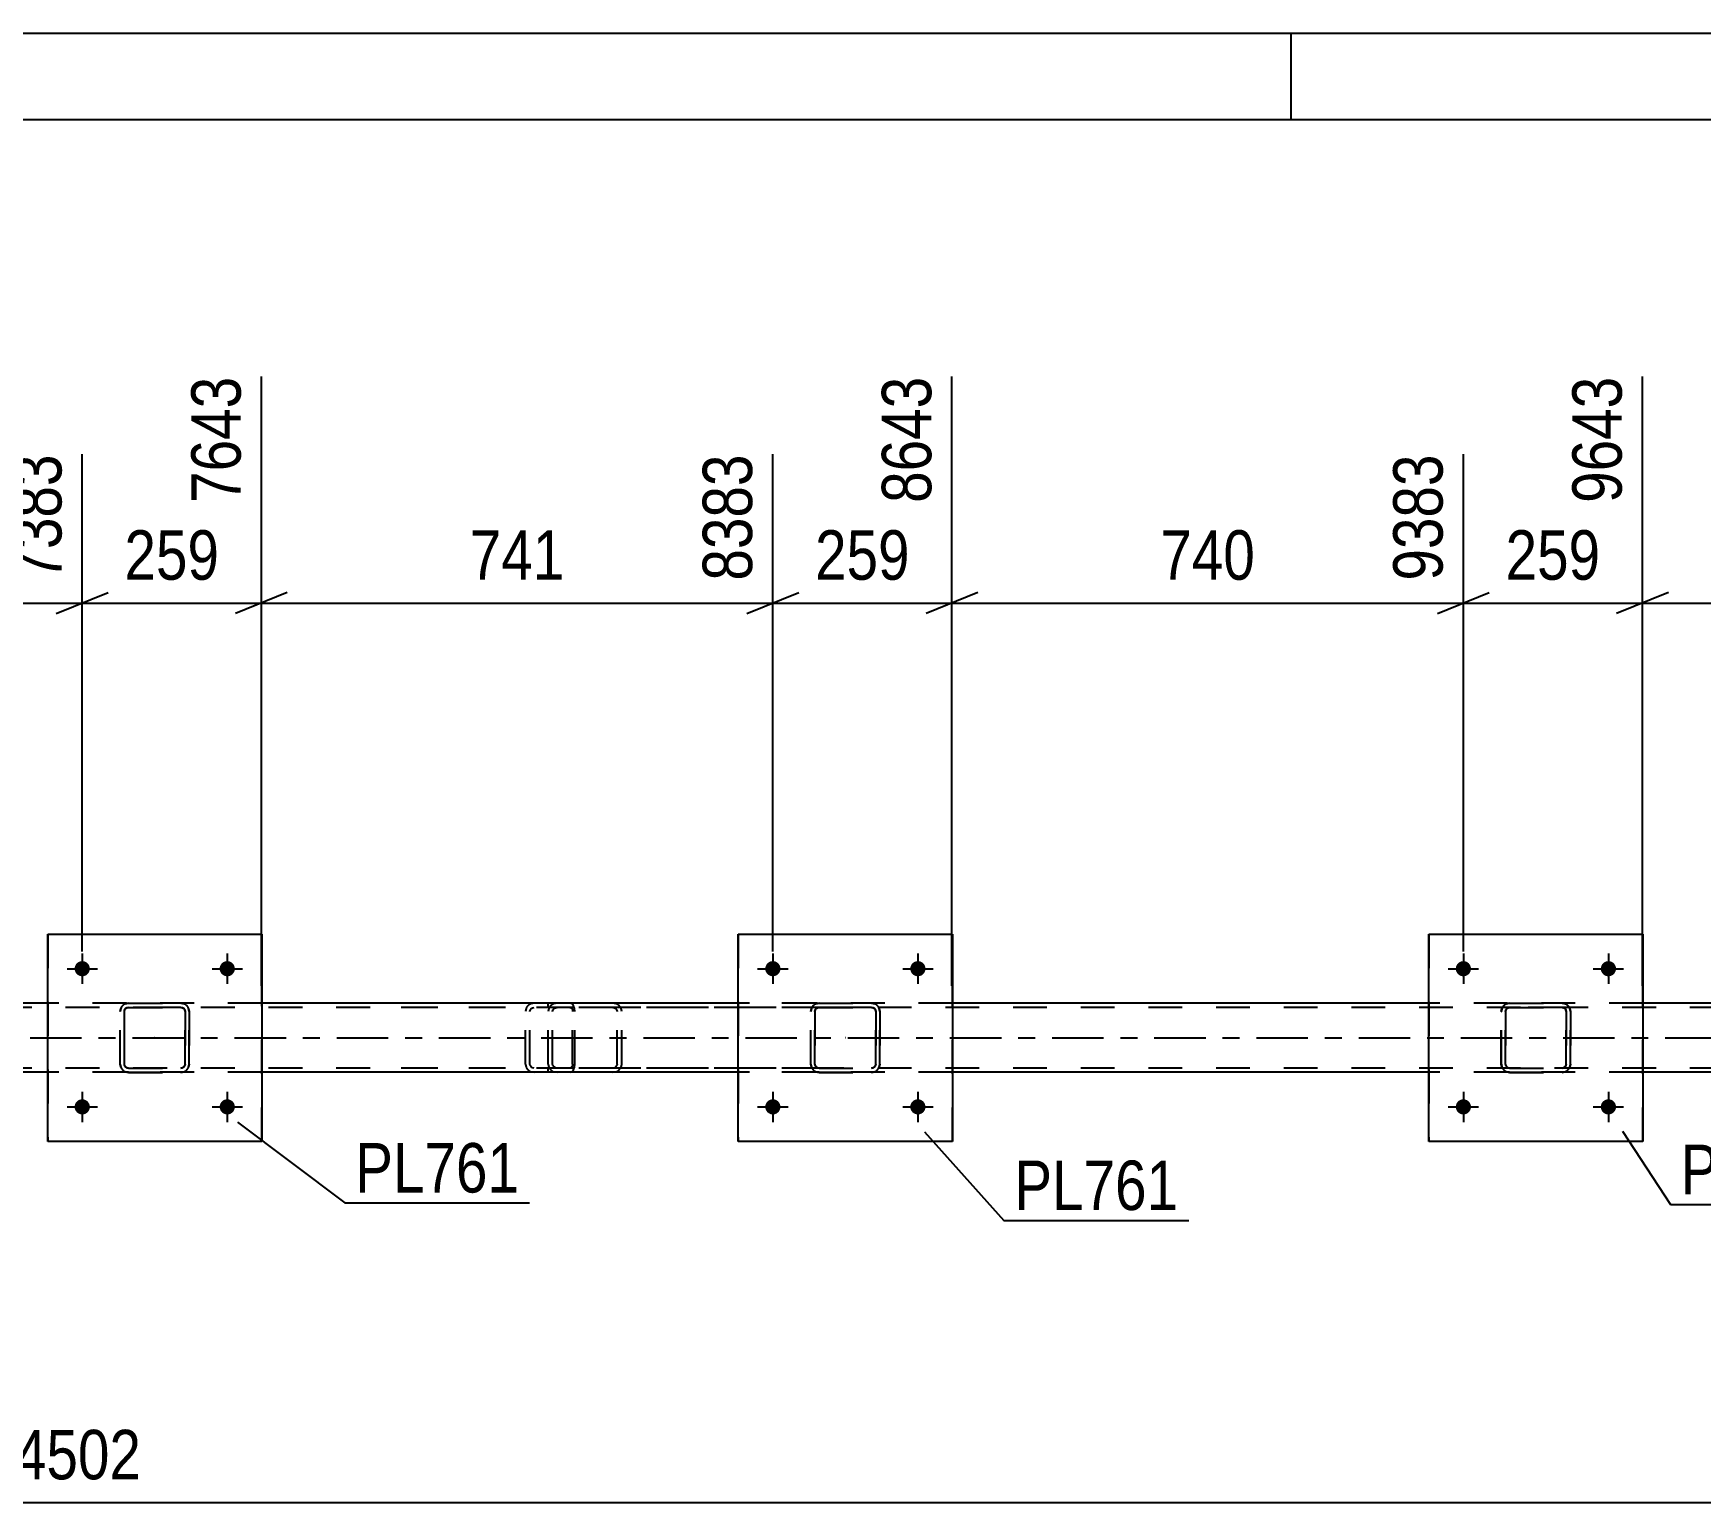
# Model space of a CAD drawing. Header units: millimetres. Extents: x 0 to 841, y 0 to 594.
# Drawn here: x 348.2 to 444.7, y 508.9 to 594 of the extents above; entities that cross this region are included whole.
import ezdxf

# ---------------------------------------------------------------- set-up
doc = ezdxf.new("R2010")
doc.units = ezdxf.units.MM
doc.linetypes.add('DXK_LINE_DOT2', pattern=[3.9198, 1.9599, -1.9599])
doc.linetypes.add('DXK_LINE_DOT3', pattern=[5.9187, 2.979, -0.9799, 0.9799, -0.9799])
doc.styles.add('Arial Narrow', font='ARIALN.TTF', dxfattribs={"height": 0.2})

# ---------------------------------------------------------------- blocks, each defined once
blk = doc.blocks.new('Unknown-122570622-1133')
at = {"color": 5, "linetype": 'Continuous'}
for p, q in [((841, 594), (0, 594)), ((421, 589), (421, 594)), ((836, 589), (5, 589))]:
    blk.add_line(p, q, dxfattribs=at)
blk = doc.blocks.new('Bolt-122570622-3938 - 3910')
at = {"linetype": 'Continuous'}
for points in [[(390.546, 539.84), (390.555, 539.931), (390.584, 540.019), (390.63, 540.098), (390.691, 540.167), (390.766, 540.221), (390.85, 540.258), (390.94, 540.277), (391.032, 540.277), (391.122, 540.258), (391.206, 540.221), (391.28, 540.167), (391.342, 540.098), (391.388, 540.019), (391.416, 539.931), (391.426, 539.84), (391.416, 539.748), (391.388, 539.661), (391.342, 539.581), (391.28, 539.513), (391.206, 539.459), (391.122, 539.421), (391.032, 539.402), (390.94, 539.402), (390.85, 539.421), (390.766, 539.459), (390.691, 539.513), (390.63, 539.581), (390.584, 539.661), (390.555, 539.748)], [(398.946, 539.84), (398.955, 539.931), (398.984, 540.019), (399.03, 540.098), (399.091, 540.167), (399.166, 540.221), (399.25, 540.258), (399.34, 540.277), (399.432, 540.277), (399.522, 540.258), (399.606, 540.221), (399.68, 540.167), (399.742, 540.098), (399.788, 540.019), (399.816, 539.931), (399.826, 539.84), (399.816, 539.748), (399.788, 539.661), (399.742, 539.581), (399.68, 539.513), (399.606, 539.459), (399.522, 539.421), (399.432, 539.402), (399.34, 539.402), (399.25, 539.421), (399.166, 539.459), (399.091, 539.513), (399.03, 539.581), (398.984, 539.661), (398.955, 539.748)]]:
    blk.add_hatch(color=1, dxfattribs=at).paths.add_polyline_path(points)
at = {"color": 1, "linetype": 'Continuous'}
for p, q in [((390.106, 539.84), (391.866, 539.84)), ((390.986, 540.72), (390.986, 538.96)), ((398.506, 539.84), (400.266, 539.84)), ((399.386, 540.72), (399.386, 538.96))]:
    blk.add_line(p, q, dxfattribs=at)
blk = doc.blocks.new('Bolt-122570622-3983 - 3910')
at = {"linetype": 'Continuous'}
for points in [[(350.546, 531.84), (350.556, 531.931), (350.584, 532.019), (350.63, 532.098), (350.692, 532.167), (350.766, 532.221), (350.85, 532.258), (350.94, 532.277), (351.032, 532.277), (351.122, 532.258), (351.206, 532.221), (351.281, 532.167), (351.342, 532.098), (351.388, 532.019), (351.416, 531.931), (351.426, 531.84), (351.416, 531.748), (351.388, 531.661), (351.342, 531.581), (351.28, 531.513), (351.206, 531.459), (351.122, 531.421), (351.032, 531.402), (350.94, 531.402), (350.85, 531.421), (350.766, 531.459), (350.692, 531.513), (350.63, 531.581), (350.584, 531.661), (350.556, 531.748)], [(358.946, 531.84), (358.956, 531.931), (358.984, 532.019), (359.03, 532.098), (359.092, 532.167), (359.166, 532.221), (359.25, 532.258), (359.34, 532.277), (359.432, 532.277), (359.522, 532.258), (359.606, 532.221), (359.681, 532.167), (359.742, 532.098), (359.788, 532.019), (359.816, 531.931), (359.826, 531.84), (359.816, 531.748), (359.788, 531.661), (359.742, 531.581), (359.68, 531.513), (359.606, 531.459), (359.522, 531.421), (359.432, 531.402), (359.34, 531.402), (359.25, 531.421), (359.166, 531.459), (359.092, 531.513), (359.03, 531.581), (358.984, 531.661), (358.956, 531.748)]]:
    blk.add_hatch(color=1, dxfattribs=at).paths.add_polyline_path(points)
at = {"color": 1, "linetype": 'Continuous'}
for p, q in [((350.986, 532.72), (350.986, 530.96)), ((359.386, 532.72), (359.386, 530.96)), ((350.106, 531.84), (351.866, 531.84)), ((358.506, 531.84), (360.266, 531.84))]:
    blk.add_line(p, q, dxfattribs=at)
blk = doc.blocks.new('Part-122570622-3989 - 3910')
at = {"color": 7, "linetype": 'DXK_LINE_DOT2'}
for p, q in [((433.175, 537.36), (433.212, 537.544)), ((433.175, 537.36), (433.18, 537.359)), ((433.175, 534.32), (433.175, 537.36)), ((433.217, 537.543), (433.18, 537.359)), ((433.18, 534.319), (433.18, 537.359)), ((433.434, 537.452), (433.415, 537.36)), ((433.42, 537.359), (433.415, 537.36)), ((433.415, 537.36), (433.415, 534.32)), ((433.42, 537.359), (433.438, 537.451)), ((433.42, 534.319), (433.42, 537.359)), ((433.486, 537.53), (433.434, 537.452)), ((433.438, 537.451), (433.49, 537.529)), ((433.472, 537.804), (433.655, 537.84)), ((433.66, 537.839), (433.476, 537.803)), ((433.564, 537.582), (433.486, 537.53)), ((433.49, 537.529), (433.568, 537.581)), ((433.655, 537.6), (433.564, 537.582)), ((433.568, 537.581), (433.66, 537.599)), ((433.66, 537.839), (433.655, 537.84)), ((433.655, 537.84), (436.695, 537.84)), ((433.655, 537.6), (433.66, 537.599)), ((436.695, 537.6), (433.655, 537.6)), ((433.66, 537.839), (436.7, 537.839)), ((433.66, 537.599), (436.7, 537.599)), ((436.695, 537.84), (436.7, 537.839)), ((436.695, 537.84), (436.879, 537.804)), ((436.7, 537.599), (436.695, 537.6)), ((436.787, 537.582), (436.695, 537.6)), ((436.884, 537.803), (436.7, 537.839)), ((436.7, 537.599), (436.792, 537.581)), ((436.787, 537.582), (436.792, 537.581)), ((436.865, 537.53), (436.787, 537.582)), ((436.792, 537.581), (436.87, 537.529)), ((436.917, 537.452), (436.865, 537.53)), ((436.87, 537.529), (436.922, 537.451)), ((436.935, 537.36), (436.917, 537.452)), ((436.922, 537.451), (436.94, 537.359)), ((436.94, 537.359), (436.935, 537.36)), ((436.935, 537.36), (436.935, 534.32)), ((436.94, 534.319), (436.94, 537.359)), ((437.139, 537.544), (437.175, 537.36)), ((437.18, 537.359), (437.143, 537.543)), ((437.18, 537.359), (437.175, 537.36)), ((437.175, 537.36), (437.175, 534.32)), ((437.18, 534.319), (437.18, 537.359)), ((433.18, 534.319), (433.175, 534.32)), ((433.212, 534.136), (433.175, 534.32)), ((433.18, 534.319), (433.217, 534.135)), ((433.415, 534.32), (433.42, 534.319)), ((433.415, 534.32), (433.434, 534.228)), ((433.438, 534.227), (433.42, 534.319)), ((433.434, 534.228), (433.486, 534.15)), ((433.49, 534.149), (433.438, 534.227)), ((433.486, 534.15), (433.564, 534.098)), ((433.568, 534.097), (433.49, 534.149)), ((433.564, 534.098), (433.655, 534.08)), ((433.66, 534.079), (433.568, 534.097)), ((433.66, 534.079), (433.655, 534.08)), ((433.655, 534.08), (436.695, 534.08)), ((433.66, 534.079), (436.7, 534.079)), ((436.695, 534.08), (436.787, 534.098)), ((436.695, 534.08), (436.7, 534.079)), ((436.792, 534.097), (436.7, 534.079)), ((436.787, 534.098), (436.865, 534.15)), ((436.87, 534.149), (436.792, 534.097)), ((436.865, 534.15), (436.917, 534.228)), ((436.922, 534.227), (436.87, 534.149)), ((436.917, 534.228), (436.935, 534.32)), ((436.94, 534.319), (436.922, 534.227)), ((436.935, 534.32), (436.94, 534.319)), ((437.175, 534.32), (437.139, 534.136)), ((437.143, 534.135), (437.18, 534.319)), ((437.175, 534.32), (437.18, 534.319)), ((433.472, 533.877), (433.476, 533.876)), ((433.655, 533.84), (433.472, 533.877)), ((433.476, 533.876), (433.66, 533.839)), ((433.66, 533.839), (433.655, 533.84)), ((433.655, 533.84), (436.695, 533.84)), ((433.66, 533.839), (436.7, 533.839)), ((436.879, 533.877), (436.695, 533.84)), ((436.695, 533.84), (436.7, 533.839)), ((436.7, 533.839), (436.884, 533.876))]:
    blk.add_line(p, q, dxfattribs=at)
at = {"color": 7, "linetype": 'DXK_LINE_DOT3'}
blk.add_line((435.183, 535.838), (435.172, 535.841), dxfattribs=at)
at = {"color": 7, "linetype": 'DXK_LINE_DOT2'}
for centre, start, end in [((433.655, 537.36), 112.5, 157.5), ((433.66, 537.359), 112.5, 157.5), ((436.695, 537.36), 22.49999, 67.49999), ((436.7, 537.359), 22.49999, 67.49999), ((433.655, 534.32), 202.49999, 247.49999), ((433.66, 534.319), 202.49999, 247.49999), ((436.695, 534.32), 292.5, 337.5), ((436.7, 534.319), 292.5, 337.5)]:
    blk.add_arc(centre, 0.48, start, end, dxfattribs=at)
blk = doc.blocks.new('Part-122570622-3937 - 3910')
at = {"color": 7, "linetype": 'DXK_LINE_DOT2'}
for p, q in [((378.01, 537.53), (377.974, 537.36)), ((377.974, 534.32), (377.974, 537.36)), ((378.013, 537.544), (378.01, 537.53)), ((378.23, 537.36), (378.249, 537.452)), ((378.23, 534.32), (378.23, 537.36)), ((378.249, 537.452), (378.305, 537.53)), ((378.485, 537.84), (378.29, 537.804)), ((378.305, 537.53), (378.388, 537.582)), ((378.388, 537.582), (378.485, 537.6)), ((393.474, 537.84), (378.485, 537.84)), ((393.474, 537.6), (378.485, 537.6)), ((381.916, 537.804), (381.72, 537.84)), ((381.72, 537.6), (381.818, 537.582)), ((381.818, 537.582), (381.901, 537.53)), ((381.901, 537.53), (381.956, 537.452)), ((381.956, 537.452), (381.976, 537.36)), ((381.976, 534.32), (381.976, 537.36)), ((382.195, 537.53), (382.192, 537.544)), ((382.231, 537.36), (382.195, 537.53)), ((382.231, 534.32), (382.231, 537.36)), ((377.974, 534.32), (378.013, 534.136)), ((378.249, 534.228), (378.23, 534.32)), ((378.305, 534.15), (378.249, 534.228)), ((378.388, 534.098), (378.305, 534.15)), ((378.485, 534.08), (378.388, 534.098)), ((393.474, 534.08), (378.485, 534.08)), ((381.818, 534.098), (381.72, 534.08)), ((381.901, 534.15), (381.818, 534.098)), ((381.956, 534.228), (381.901, 534.15)), ((381.976, 534.32), (381.956, 534.228)), ((382.192, 534.136), (382.231, 534.32)), ((378.29, 533.877), (378.485, 533.84)), ((393.474, 533.84), (378.485, 533.84)), ((381.72, 533.84), (381.916, 533.877))]:
    blk.add_line(p, q, dxfattribs=at)
for centre, start, end in [((378.466, 537.339), 110.75832, 155.68004), ((381.74, 537.339), 24.31996, 69.24168), ((378.466, 534.341), 204.31996, 249.24168), ((381.74, 534.341), 290.75832, 335.68004)]:
    blk.add_arc(centre, 0.496, start, end, dxfattribs=at)
blk = doc.blocks.new('Bolt-122570622-3939 - 3910')
at = {"linetype": 'Continuous'}
for points in [[(390.546, 531.84), (390.555, 531.931), (390.584, 532.019), (390.63, 532.098), (390.691, 532.167), (390.766, 532.221), (390.85, 532.258), (390.94, 532.277), (391.032, 532.277), (391.122, 532.258), (391.206, 532.221), (391.28, 532.167), (391.342, 532.098), (391.388, 532.019), (391.416, 531.931), (391.426, 531.84), (391.416, 531.748), (391.388, 531.661), (391.342, 531.581), (391.28, 531.513), (391.206, 531.459), (391.122, 531.421), (391.032, 531.402), (390.94, 531.402), (390.85, 531.421), (390.766, 531.459), (390.691, 531.513), (390.63, 531.581), (390.584, 531.661), (390.555, 531.748)], [(398.946, 531.84), (398.955, 531.931), (398.984, 532.019), (399.03, 532.098), (399.091, 532.167), (399.166, 532.221), (399.25, 532.258), (399.34, 532.277), (399.432, 532.277), (399.522, 532.258), (399.606, 532.221), (399.68, 532.167), (399.742, 532.098), (399.788, 532.019), (399.816, 531.931), (399.826, 531.84), (399.816, 531.748), (399.788, 531.661), (399.742, 531.581), (399.68, 531.513), (399.606, 531.459), (399.522, 531.421), (399.432, 531.402), (399.34, 531.402), (399.25, 531.421), (399.166, 531.459), (399.091, 531.513), (399.03, 531.581), (398.984, 531.661), (398.955, 531.748)]]:
    blk.add_hatch(color=1, dxfattribs=at).paths.add_polyline_path(points)
at = {"color": 1, "linetype": 'Continuous'}
for p, q in [((390.986, 532.72), (390.986, 530.96)), ((399.386, 532.72), (399.386, 530.96)), ((390.106, 531.84), (391.866, 531.84)), ((398.506, 531.84), (400.266, 531.84))]:
    blk.add_line(p, q, dxfattribs=at)
blk = doc.blocks.new('Bolt-122570622-3940 - 3910')
at = {"linetype": 'Continuous'}
for points in [[(430.54, 539.84), (430.55, 539.931), (430.578, 540.019), (430.624, 540.098), (430.686, 540.167), (430.76, 540.221), (430.844, 540.258), (430.934, 540.277), (431.026, 540.277), (431.116, 540.258), (431.2, 540.221), (431.275, 540.167), (431.336, 540.098), (431.382, 540.019), (431.411, 539.931), (431.42, 539.84), (431.411, 539.748), (431.382, 539.661), (431.336, 539.581), (431.275, 539.513), (431.2, 539.459), (431.116, 539.421), (431.026, 539.402), (430.934, 539.402), (430.844, 539.421), (430.76, 539.459), (430.686, 539.513), (430.624, 539.581), (430.578, 539.661), (430.55, 539.748)], [(438.94, 539.84), (438.95, 539.931), (438.978, 540.019), (439.024, 540.098), (439.086, 540.167), (439.16, 540.221), (439.244, 540.258), (439.334, 540.277), (439.426, 540.277), (439.516, 540.258), (439.6, 540.221), (439.675, 540.167), (439.736, 540.098), (439.782, 540.019), (439.811, 539.931), (439.82, 539.84), (439.811, 539.748), (439.782, 539.661), (439.736, 539.581), (439.675, 539.513), (439.6, 539.459), (439.516, 539.421), (439.426, 539.402), (439.334, 539.402), (439.244, 539.421), (439.16, 539.459), (439.086, 539.513), (439.024, 539.581), (438.978, 539.661), (438.95, 539.748)]]:
    blk.add_hatch(color=1, dxfattribs=at).paths.add_polyline_path(points)
at = {"color": 1, "linetype": 'Continuous'}
for p, q in [((430.1, 539.84), (431.86, 539.84)), ((430.98, 540.72), (430.98, 538.96)), ((438.5, 539.84), (440.26, 539.84)), ((439.38, 540.72), (439.38, 538.96))]:
    blk.add_line(p, q, dxfattribs=at)
blk = doc.blocks.new('Bolt-122570622-3941 - 3910')
at = {"linetype": 'Continuous'}
for points in [[(430.54, 531.84), (430.55, 531.931), (430.578, 532.019), (430.624, 532.098), (430.686, 532.167), (430.76, 532.221), (430.844, 532.258), (430.934, 532.277), (431.026, 532.277), (431.116, 532.258), (431.2, 532.221), (431.275, 532.167), (431.336, 532.098), (431.382, 532.019), (431.411, 531.931), (431.42, 531.84), (431.411, 531.748), (431.382, 531.661), (431.336, 531.581), (431.275, 531.513), (431.2, 531.459), (431.116, 531.421), (431.026, 531.402), (430.934, 531.402), (430.844, 531.421), (430.76, 531.459), (430.686, 531.513), (430.624, 531.581), (430.578, 531.661), (430.55, 531.748)], [(438.94, 531.84), (438.95, 531.931), (438.978, 532.019), (439.024, 532.098), (439.086, 532.167), (439.16, 532.221), (439.244, 532.258), (439.334, 532.277), (439.426, 532.277), (439.516, 532.258), (439.6, 532.221), (439.675, 532.167), (439.736, 532.098), (439.782, 532.019), (439.811, 531.931), (439.82, 531.84), (439.811, 531.748), (439.782, 531.661), (439.736, 531.581), (439.675, 531.513), (439.6, 531.459), (439.516, 531.421), (439.426, 531.402), (439.334, 531.402), (439.244, 531.421), (439.16, 531.459), (439.086, 531.513), (439.024, 531.581), (438.978, 531.661), (438.95, 531.748)]]:
    blk.add_hatch(color=1, dxfattribs=at).paths.add_polyline_path(points)
at = {"color": 1, "linetype": 'Continuous'}
for p, q in [((430.98, 532.72), (430.98, 530.96)), ((439.38, 532.72), (439.38, 530.96)), ((430.1, 531.84), (431.86, 531.84)), ((438.5, 531.84), (440.26, 531.84))]:
    blk.add_line(p, q, dxfattribs=at)
blk = doc.blocks.new('Part-122570622-4103 - 3910')
at = {"color": 7, "linetype": 'DXK_LINE_DOT2'}
for p, q in [((353.181, 537.36), (353.218, 537.544)), ((353.181, 537.36), (353.186, 537.359)), ((353.181, 534.32), (353.181, 537.36)), ((353.222, 537.543), (353.186, 537.359)), ((353.186, 534.319), (353.186, 537.359)), ((353.44, 537.452), (353.421, 537.36)), ((353.426, 537.359), (353.421, 537.36)), ((353.421, 537.36), (353.421, 534.32)), ((353.426, 537.359), (353.444, 537.451)), ((353.426, 534.319), (353.426, 537.359)), ((353.492, 537.53), (353.44, 537.452)), ((353.444, 537.451), (353.496, 537.529)), ((353.478, 537.804), (353.661, 537.84)), ((353.666, 537.839), (353.482, 537.803)), ((353.569, 537.582), (353.492, 537.53)), ((353.496, 537.529), (353.574, 537.581)), ((353.661, 537.6), (353.569, 537.582)), ((353.574, 537.581), (353.666, 537.599)), ((353.666, 537.839), (353.661, 537.84)), ((353.661, 537.84), (356.701, 537.84)), ((353.661, 537.6), (353.666, 537.599)), ((356.701, 537.6), (353.661, 537.6)), ((353.666, 537.839), (356.706, 537.839)), ((353.666, 537.599), (356.706, 537.599)), ((356.701, 537.84), (356.706, 537.839)), ((356.701, 537.84), (356.885, 537.804)), ((356.706, 537.599), (356.701, 537.6)), ((356.793, 537.582), (356.701, 537.6)), ((356.89, 537.803), (356.706, 537.839)), ((356.706, 537.599), (356.798, 537.581)), ((356.793, 537.582), (356.798, 537.581)), ((356.871, 537.53), (356.793, 537.582)), ((356.798, 537.581), (356.876, 537.529)), ((356.923, 537.452), (356.871, 537.53)), ((356.876, 537.529), (356.928, 537.451)), ((356.941, 537.36), (356.923, 537.452)), ((356.928, 537.451), (356.946, 537.359)), ((356.946, 537.359), (356.941, 537.36)), ((356.941, 537.36), (356.941, 534.32)), ((356.946, 534.319), (356.946, 537.359)), ((357.145, 537.544), (357.181, 537.36)), ((357.186, 537.359), (357.149, 537.543)), ((357.186, 537.359), (357.181, 537.36)), ((357.181, 537.36), (357.181, 534.32)), ((357.186, 534.319), (357.186, 537.359)), ((353.186, 534.319), (353.181, 534.32)), ((353.218, 534.136), (353.181, 534.32)), ((353.186, 534.319), (353.222, 534.135)), ((353.421, 534.32), (353.426, 534.319)), ((353.421, 534.32), (353.44, 534.228)), ((353.444, 534.227), (353.426, 534.319)), ((353.44, 534.228), (353.492, 534.15)), ((353.496, 534.149), (353.444, 534.227)), ((353.492, 534.15), (353.569, 534.098)), ((353.574, 534.097), (353.496, 534.149)), ((353.569, 534.098), (353.661, 534.08)), ((353.666, 534.079), (353.574, 534.097)), ((353.666, 534.079), (353.661, 534.08)), ((353.661, 534.08), (356.701, 534.08)), ((353.666, 534.079), (356.706, 534.079)), ((356.701, 534.08), (356.793, 534.098)), ((356.701, 534.08), (356.706, 534.079)), ((356.798, 534.097), (356.706, 534.079)), ((356.793, 534.098), (356.871, 534.15)), ((356.876, 534.149), (356.798, 534.097)), ((356.871, 534.15), (356.923, 534.228)), ((356.928, 534.227), (356.876, 534.149)), ((356.923, 534.228), (356.941, 534.32)), ((356.946, 534.319), (356.928, 534.227)), ((356.941, 534.32), (356.946, 534.319)), ((357.181, 534.32), (357.145, 534.136)), ((357.149, 534.135), (357.186, 534.319)), ((357.181, 534.32), (357.186, 534.319)), ((353.478, 533.877), (353.482, 533.876)), ((353.661, 533.84), (353.478, 533.877)), ((353.482, 533.876), (353.666, 533.839)), ((353.666, 533.839), (353.661, 533.84)), ((353.661, 533.84), (356.701, 533.84)), ((353.666, 533.839), (356.706, 533.839)), ((356.885, 533.877), (356.701, 533.84)), ((356.701, 533.84), (356.706, 533.839)), ((356.706, 533.839), (356.89, 533.876))]:
    blk.add_line(p, q, dxfattribs=at)
at = {"color": 7, "linetype": 'DXK_LINE_DOT3'}
blk.add_line((355.189, 535.838), (355.178, 535.841), dxfattribs=at)
at = {"color": 7, "linetype": 'DXK_LINE_DOT2'}
for centre, start, end in [((353.661, 537.36), 112.5, 157.5), ((353.666, 537.359), 112.5, 157.5), ((356.701, 537.36), 22.49999, 67.49999), ((356.706, 537.359), 22.49999, 67.49999), ((353.661, 534.32), 202.49999, 247.49999), ((353.666, 534.319), 202.49999, 247.49999), ((356.701, 534.32), 292.5, 337.5), ((356.706, 534.319), 292.5, 337.5)]:
    blk.add_arc(centre, 0.48, start, end, dxfattribs=at)
blk = doc.blocks.new('Part-122570622-3969 - 3910')
at = {"color": 2, "linetype": 'Continuous'}
for p, q in [((428.98, 529.839), (428.98, 541.839)), ((428.98, 541.839), (428.98, 541.839)), ((428.98, 541.839), (441.38, 541.839)), ((441.38, 541.839), (441.38, 529.839)), ((428.98, 529.839), (428.98, 529.839)), ((441.38, 529.839), (428.98, 529.839))]:
    blk.add_line(p, q, dxfattribs=at)
at = {"color": 7, "linetype": 'DXK_LINE_DOT2'}
for p, q in [((428.98, 541.839), (428.98, 529.839)), ((428.98, 541.839), (428.98, 541.839)), ((441.38, 529.839), (441.38, 541.839)), ((428.98, 529.839), (428.98, 529.839))]:
    blk.add_line(p, q, dxfattribs=at)
blk = doc.blocks.new('Bolt-122570622-3975 - 3910')
at = {"linetype": 'Continuous'}
for points in [[(350.546, 539.84), (350.556, 539.931), (350.584, 540.019), (350.63, 540.098), (350.692, 540.167), (350.766, 540.221), (350.85, 540.258), (350.94, 540.277), (351.032, 540.277), (351.122, 540.258), (351.206, 540.221), (351.281, 540.167), (351.342, 540.098), (351.388, 540.019), (351.416, 539.931), (351.426, 539.84), (351.416, 539.748), (351.388, 539.661), (351.342, 539.581), (351.28, 539.513), (351.206, 539.459), (351.122, 539.421), (351.032, 539.402), (350.94, 539.402), (350.85, 539.421), (350.766, 539.459), (350.692, 539.513), (350.63, 539.581), (350.584, 539.661), (350.556, 539.748)], [(358.946, 539.84), (358.956, 539.931), (358.984, 540.019), (359.03, 540.098), (359.092, 540.167), (359.166, 540.221), (359.25, 540.258), (359.34, 540.277), (359.432, 540.277), (359.522, 540.258), (359.606, 540.221), (359.681, 540.167), (359.742, 540.098), (359.788, 540.019), (359.816, 539.931), (359.826, 539.84), (359.816, 539.748), (359.788, 539.661), (359.742, 539.581), (359.68, 539.513), (359.606, 539.459), (359.522, 539.421), (359.432, 539.402), (359.34, 539.402), (359.25, 539.421), (359.166, 539.459), (359.092, 539.513), (359.03, 539.581), (358.984, 539.661), (358.956, 539.748)]]:
    blk.add_hatch(color=1, dxfattribs=at).paths.add_polyline_path(points)
at = {"color": 1, "linetype": 'Continuous'}
for p, q in [((350.106, 539.84), (351.866, 539.84)), ((350.986, 540.72), (350.986, 538.96)), ((358.506, 539.84), (360.266, 539.84)), ((359.386, 540.72), (359.386, 538.96))]:
    blk.add_line(p, q, dxfattribs=at)
blk = doc.blocks.new('Part-122570622-4102 - 3910')
at = {"color": 2, "linetype": 'Continuous'}
for p, q in [((348.986, 529.839), (348.986, 541.839)), ((348.986, 541.839), (348.986, 541.839)), ((348.986, 541.839), (361.386, 541.839)), ((361.386, 541.839), (361.386, 529.839)), ((348.986, 529.839), (348.986, 529.839)), ((361.386, 529.839), (348.986, 529.839))]:
    blk.add_line(p, q, dxfattribs=at)
at = {"color": 7, "linetype": 'DXK_LINE_DOT2'}
for p, q in [((348.986, 541.839), (348.986, 529.839)), ((348.986, 541.839), (348.986, 541.839)), ((361.386, 529.839), (361.386, 541.839)), ((348.986, 529.839), (348.986, 529.839))]:
    blk.add_line(p, q, dxfattribs=at)
blk = doc.blocks.new('Part-122570622-4108 - 3910')
at = {"color": 2, "linetype": 'Continuous'}
for p, q in [((388.986, 541.839), (388.985, 541.839)), ((388.986, 529.839), (388.986, 541.839)), ((388.986, 541.839), (401.386, 541.839)), ((401.386, 541.839), (401.386, 529.839)), ((388.985, 529.839), (388.986, 529.839)), ((401.386, 529.839), (388.986, 529.839))]:
    blk.add_line(p, q, dxfattribs=at)
at = {"color": 7, "linetype": 'DXK_LINE_DOT2'}
for p, q in [((388.985, 541.839), (388.985, 529.839)), ((388.986, 541.839), (388.985, 541.839)), ((401.385, 529.839), (401.385, 541.839)), ((388.986, 529.839), (388.985, 529.839))]:
    blk.add_line(p, q, dxfattribs=at)
blk = doc.blocks.new('Part-122570622-4109 - 3910')
at = {"color": 7, "linetype": 'DXK_LINE_DOT2'}
for p, q in [((393.181, 537.36), (393.217, 537.544)), ((393.181, 537.36), (393.185, 537.359)), ((393.181, 534.32), (393.181, 537.36)), ((393.222, 537.543), (393.185, 537.359)), ((393.185, 534.319), (393.185, 537.359)), ((393.439, 537.452), (393.421, 537.36)), ((393.425, 537.359), (393.421, 537.36)), ((393.421, 537.36), (393.421, 534.32)), ((393.425, 537.359), (393.444, 537.451)), ((393.425, 534.319), (393.425, 537.359)), ((393.491, 537.53), (393.439, 537.452)), ((393.444, 537.451), (393.496, 537.529)), ((393.477, 537.804), (393.661, 537.84)), ((393.665, 537.839), (393.482, 537.803)), ((393.569, 537.582), (393.491, 537.53)), ((393.496, 537.529), (393.574, 537.581)), ((393.661, 537.6), (393.569, 537.582)), ((393.574, 537.581), (393.665, 537.599)), ((393.665, 537.839), (393.661, 537.84)), ((393.661, 537.84), (396.701, 537.84)), ((393.661, 537.6), (393.665, 537.599)), ((396.701, 537.6), (393.661, 537.6)), ((393.665, 537.839), (396.705, 537.839)), ((393.665, 537.599), (396.705, 537.599)), ((396.701, 537.84), (396.705, 537.839)), ((396.701, 537.84), (396.884, 537.804)), ((396.705, 537.599), (396.701, 537.6)), ((396.793, 537.582), (396.701, 537.6)), ((396.889, 537.803), (396.705, 537.839)), ((396.705, 537.599), (396.797, 537.581)), ((396.793, 537.582), (396.797, 537.581)), ((396.871, 537.53), (396.793, 537.582)), ((396.797, 537.581), (396.875, 537.529)), ((396.923, 537.452), (396.871, 537.53)), ((396.875, 537.529), (396.927, 537.451)), ((396.941, 537.36), (396.923, 537.452)), ((396.927, 537.451), (396.945, 537.359)), ((396.945, 537.359), (396.941, 537.36)), ((396.941, 537.36), (396.941, 534.32)), ((396.945, 534.319), (396.945, 537.359)), ((397.144, 537.544), (397.181, 537.36)), ((397.185, 537.359), (397.149, 537.543)), ((397.185, 537.359), (397.181, 537.36)), ((397.181, 537.36), (397.181, 534.32)), ((397.185, 534.319), (397.185, 537.359)), ((393.185, 534.319), (393.181, 534.32)), ((393.217, 534.136), (393.181, 534.32)), ((393.185, 534.319), (393.222, 534.135)), ((393.421, 534.32), (393.425, 534.319)), ((393.421, 534.32), (393.439, 534.228)), ((393.444, 534.227), (393.425, 534.319)), ((393.439, 534.228), (393.491, 534.15)), ((393.496, 534.149), (393.444, 534.227)), ((393.491, 534.15), (393.569, 534.098)), ((393.574, 534.097), (393.496, 534.149)), ((393.569, 534.098), (393.661, 534.08)), ((393.665, 534.079), (393.574, 534.097)), ((393.665, 534.079), (393.661, 534.08)), ((393.661, 534.08), (396.701, 534.08)), ((393.665, 534.079), (396.705, 534.079)), ((396.701, 534.08), (396.793, 534.098)), ((396.701, 534.08), (396.705, 534.079)), ((396.797, 534.097), (396.705, 534.079)), ((396.793, 534.098), (396.871, 534.15)), ((396.875, 534.149), (396.797, 534.097)), ((396.871, 534.15), (396.923, 534.228)), ((396.927, 534.227), (396.875, 534.149)), ((396.923, 534.228), (396.941, 534.32)), ((396.945, 534.319), (396.927, 534.227)), ((396.941, 534.32), (396.945, 534.319)), ((397.181, 534.32), (397.144, 534.136)), ((397.149, 534.135), (397.185, 534.319)), ((397.181, 534.32), (397.185, 534.319)), ((393.477, 533.877), (393.482, 533.876)), ((393.661, 533.84), (393.477, 533.877)), ((393.482, 533.876), (393.665, 533.839)), ((393.665, 533.839), (393.661, 533.84)), ((393.661, 533.84), (396.701, 533.84)), ((393.665, 533.839), (396.705, 533.839)), ((396.884, 533.877), (396.701, 533.84)), ((396.701, 533.84), (396.705, 533.839)), ((396.705, 533.839), (396.889, 533.876))]:
    blk.add_line(p, q, dxfattribs=at)
at = {"color": 7, "linetype": 'DXK_LINE_DOT3'}
blk.add_line((395.189, 535.838), (395.178, 535.841), dxfattribs=at)
at = {"color": 7, "linetype": 'DXK_LINE_DOT2'}
for centre, start, end in [((393.661, 537.36), 112.5, 157.5), ((393.665, 537.359), 112.5, 157.5), ((396.701, 537.36), 22.49999, 67.49999), ((396.705, 537.359), 22.49999, 67.49999), ((393.661, 534.32), 202.49999, 247.49999), ((393.665, 534.319), 202.49999, 247.49999), ((396.701, 534.32), 292.5, 337.5), ((396.705, 534.319), 292.5, 337.5)]:
    blk.add_arc(centre, 0.48, start, end, dxfattribs=at)
blk = doc.blocks.new('Part-122570622-4181 - 3910')
at = {"color": 7, "linetype": 'DXK_LINE_DOT2'}
for p, q in [((755.721, 537.6), (99.387, 537.6)), ((361.386, 537.84), (348.986, 537.84)), ((401.386, 537.84), (388.986, 537.84)), ((441.38, 537.84), (428.98, 537.84)), ((755.721, 534.08), (99.387, 534.08)), ((361.386, 533.84), (348.986, 533.84)), ((401.386, 533.84), (388.986, 533.84)), ((441.38, 533.84), (428.98, 533.84))]:
    blk.add_line(p, q, dxfattribs=at)
at = {"color": 2, "linetype": 'Continuous'}
for p, q in [((348.986, 537.84), (321.381, 537.84)), ((388.986, 537.84), (361.386, 537.84)), ((428.98, 537.84), (401.386, 537.84)), ((468.986, 537.84), (441.38, 537.84)), ((348.986, 533.84), (321.381, 533.84)), ((388.986, 533.84), (361.386, 533.84)), ((428.98, 533.84), (401.386, 533.84)), ((468.986, 533.84), (441.38, 533.84))]:
    blk.add_line(p, q, dxfattribs=at)
at = {"color": 7, "linetype": 'DXK_LINE_DOT3'}
blk.add_line((99.387, 535.84), (755.721, 535.84), dxfattribs=at)
blk = doc.blocks.new('Part-122570622-4205 - 3910')
at = {"color": 7, "linetype": 'DXK_LINE_DOT2'}
for p, q in [((379.251, 537.84), (367.094, 537.84)), ((379.251, 537.6), (367.094, 537.6)), ((376.692, 537.53), (376.657, 537.36)), ((376.657, 534.32), (376.657, 537.36)), ((376.695, 537.544), (376.692, 537.53)), ((376.908, 537.36), (376.927, 537.452)), ((376.908, 534.32), (376.908, 537.36)), ((376.927, 537.452), (376.982, 537.53)), ((377.159, 537.84), (376.967, 537.804)), ((376.982, 537.53), (377.063, 537.582)), ((377.063, 537.582), (377.159, 537.6)), ((377.974, 537.6), (377.974, 537.84)), ((379.354, 537.804), (379.251, 537.84)), ((379.251, 537.6), (379.303, 537.582)), ((379.303, 537.582), (379.346, 537.53)), ((379.346, 537.53), (379.376, 537.452)), ((379.442, 537.699), (379.354, 537.804)), ((379.376, 537.452), (379.386, 537.36)), ((379.386, 534.32), (379.386, 537.36)), ((379.501, 537.544), (379.442, 537.699)), ((379.522, 537.36), (379.501, 537.544)), ((379.522, 534.32), (379.522, 537.36)), ((379.251, 534.08), (367.094, 534.08)), ((376.657, 534.32), (376.695, 534.136)), ((376.927, 534.228), (376.908, 534.32)), ((376.982, 534.15), (376.927, 534.228)), ((377.063, 534.098), (376.982, 534.15)), ((377.159, 534.08), (377.063, 534.098)), ((377.974, 533.84), (377.974, 534.08)), ((379.303, 534.098), (379.251, 534.08)), ((379.346, 534.15), (379.303, 534.098)), ((379.376, 534.228), (379.346, 534.15)), ((379.386, 534.32), (379.376, 534.228)), ((379.442, 533.981), (379.501, 534.136)), ((379.501, 534.136), (379.522, 534.32)), ((379.251, 533.84), (367.094, 533.84)), ((376.967, 533.877), (377.159, 533.84)), ((379.251, 533.84), (379.354, 533.877)), ((379.354, 533.877), (379.442, 533.981))]:
    blk.add_line(p, q, dxfattribs=at)
for centre, start, end in [((377.145, 537.345), 111.1941, 156.15059), ((377.145, 534.335), 203.84941, 248.8059)]:
    blk.add_arc(centre, 0.492, start, end, dxfattribs=at)
blk = doc.blocks.new('StraightDimension-122570622-14931 - 3910')
at = {"color": 7, "linetype": 'Continuous'}
for p, q in [((401.361, 538.84), (401.361, 574.127)), ((430.98, 540.84), (430.98, 569.627)), ((402.861, 561.614), (399.861, 560.414)), ((429.48, 560.414), (432.48, 561.614)), ((401.361, 561.014), (430.98, 561.014))]:
    blk.add_line(p, q, dxfattribs=at)
at = {"color": 0}
blk.add_wipeout([(419.513, 561.764), (419.513, 565.964), (412.828, 565.964), (412.828, 561.764)], dxfattribs=at)
at = {"color": 3, "style": 'Arial Narrow'}
blk.add_text('740', height=2.8633, dxfattribs=at).set_placement((413.428, 562.364))
at = {"color": 0, "linetype": 'Continuous'}
blk.add_wipeout([(430.38, 570.227), (426.18, 570.226), (426.18, 561.714), (430.38, 561.714)], dxfattribs=at)
at = {"color": 3, "linetype": 'Continuous', "style": 'Arial Narrow'}
blk.add_text('9383', height=2.8633, rotation=90.00021, dxfattribs=at).set_placement((429.78, 562.314))
blk = doc.blocks.new('StraightDimension-122570622-14935 - 3910')
at = {"color": 7, "linetype": 'Continuous'}
for p, q in [((321.381, 538.84), (321.381, 574.127)), ((350.986, 540.84), (350.986, 569.627)), ((322.881, 561.614), (319.881, 560.414)), ((349.486, 560.414), (352.486, 561.614)), ((321.381, 561.014), (350.986, 561.014))]:
    blk.add_line(p, q, dxfattribs=at)
at = {"color": 0}
blk.add_wipeout([(339.526, 561.764), (339.526, 565.964), (332.841, 565.964), (332.841, 561.764)], dxfattribs=at)
at = {"color": 3, "style": 'Arial Narrow'}
blk.add_text('740', height=2.8633, dxfattribs=at).set_placement((333.441, 562.364))
at = {"color": 0, "linetype": 'Continuous'}
blk.add_wipeout([(350.386, 570.227), (346.186, 570.226), (346.186, 561.714), (350.386, 561.714)], dxfattribs=at)
at = {"color": 3, "linetype": 'Continuous', "style": 'Arial Narrow'}
blk.add_text('7383', height=2.8633, rotation=90.00021, dxfattribs=at).set_placement((349.786, 562.314))
blk = doc.blocks.new('StraightDimension-122570622-4392 - 3910')
at = {"color": 7, "linetype": 'Continuous'}
blk.add_line((63.954, 508.923), (635.719, 508.923), dxfattribs=at)
at = {"color": 0}
blk.add_wipeout([(355.007, 509.673), (355.007, 513.873), (344.666, 513.873), (344.666, 509.673)], dxfattribs=at)
at = {"color": 3, "style": 'Arial Narrow'}
blk.add_text('14502', height=2.8633, dxfattribs=at).set_placement((345.266, 510.273))
blk = doc.blocks.new('StraightDimension-122570622-14929 - 3910')
at = {"color": 7, "linetype": 'Continuous'}
for p, q in [((441.353, 538.84), (441.353, 574.127)), ((470.986, 540.84), (470.986, 571.455)), ((442.853, 561.614), (439.853, 560.414)), ((469.486, 560.414), (472.486, 561.614)), ((441.353, 561.014), (470.986, 561.014))]:
    blk.add_line(p, q, dxfattribs=at)
at = {"color": 0}
blk.add_wipeout([(459.512, 561.764), (459.512, 565.964), (452.827, 565.964), (452.827, 561.764)], dxfattribs=at)
at = {"color": 3, "style": 'Arial Narrow'}
blk.add_text('741', height=2.8633, dxfattribs=at).set_placement((453.427, 562.364))
at = {"color": 0, "linetype": 'Continuous'}
blk.add_wipeout([(470.386, 572.055), (466.186, 572.055), (466.186, 561.714), (470.386, 561.714)], dxfattribs=at)
at = {"color": 3, "linetype": 'Continuous', "style": 'Arial Narrow'}
blk.add_text('10383', height=2.8633, rotation=90.00021, dxfattribs=at).set_placement((469.786, 562.314))
blk = doc.blocks.new('StraightDimension-122570622-14930 - 3910')
at = {"color": 7, "linetype": 'Continuous'}
for p, q in [((441.353, 538.84), (441.353, 574.127)), ((430.98, 540.84), (430.98, 569.627)), ((429.48, 560.414), (432.48, 561.614)), ((442.853, 561.614), (439.853, 560.414)), ((430.98, 561.014), (441.353, 561.014))]:
    blk.add_line(p, q, dxfattribs=at)
at = {"color": 0}
blk.add_wipeout([(439.509, 561.764), (439.509, 565.964), (432.825, 565.964), (432.825, 561.764)], dxfattribs=at)
at = {"color": 3, "style": 'Arial Narrow'}
blk.add_text('259', height=2.8633, dxfattribs=at).set_placement((433.425, 562.364))
at = {"color": 0, "linetype": 'Continuous'}
blk.add_wipeout([(440.753, 574.727), (436.553, 574.726), (436.553, 566.214), (440.753, 566.214)], dxfattribs=at)
at = {"color": 3, "linetype": 'Continuous', "style": 'Arial Narrow'}
blk.add_text('9643', height=2.8633, rotation=90.00021, dxfattribs=at).set_placement((440.153, 566.814))
blk = doc.blocks.new('StraightDimension-122570622-14932 - 3910')
at = {"color": 7, "linetype": 'Continuous'}
for p, q in [((401.361, 538.84), (401.361, 574.127)), ((390.986, 540.84), (390.986, 569.627)), ((389.486, 560.414), (392.486, 561.614)), ((402.861, 561.614), (399.861, 560.414)), ((390.986, 561.014), (401.361, 561.014))]:
    blk.add_line(p, q, dxfattribs=at)
at = {"color": 0}
blk.add_wipeout([(399.516, 561.764), (399.516, 565.964), (392.831, 565.964), (392.831, 561.764)], dxfattribs=at)
at = {"color": 3, "style": 'Arial Narrow'}
blk.add_text('259', height=2.8633, dxfattribs=at).set_placement((393.431, 562.364))
at = {"color": 0, "linetype": 'Continuous'}
blk.add_wipeout([(400.761, 574.727), (396.561, 574.726), (396.561, 566.214), (400.761, 566.214)], dxfattribs=at)
at = {"color": 3, "linetype": 'Continuous', "style": 'Arial Narrow'}
blk.add_text('8643', height=2.8633, rotation=90.00021, dxfattribs=at).set_placement((400.161, 566.814))
blk = doc.blocks.new('StraightDimension-122570622-14933 - 3910')
at = {"color": 7, "linetype": 'Continuous'}
for p, q in [((361.365, 538.84), (361.365, 574.127)), ((390.986, 540.84), (390.986, 569.627)), ((362.865, 561.614), (359.865, 560.414)), ((389.486, 560.414), (392.486, 561.614)), ((361.365, 561.014), (390.986, 561.014))]:
    blk.add_line(p, q, dxfattribs=at)
at = {"color": 0}
blk.add_wipeout([(379.517, 561.764), (379.517, 565.964), (372.833, 565.964), (372.833, 561.764)], dxfattribs=at)
at = {"color": 3, "style": 'Arial Narrow'}
blk.add_text('741', height=2.8633, dxfattribs=at).set_placement((373.433, 562.364))
at = {"color": 0, "linetype": 'Continuous'}
blk.add_wipeout([(390.386, 570.227), (386.186, 570.226), (386.186, 561.714), (390.386, 561.714)], dxfattribs=at)
at = {"color": 3, "linetype": 'Continuous', "style": 'Arial Narrow'}
blk.add_text('8383', height=2.8633, rotation=90.00021, dxfattribs=at).set_placement((389.786, 562.314))
blk = doc.blocks.new('StraightDimension-122570622-14934 - 3910')
at = {"color": 7, "linetype": 'Continuous'}
for p, q in [((361.365, 538.84), (361.365, 574.127)), ((350.986, 540.84), (350.986, 569.627)), ((349.486, 560.414), (352.486, 561.614)), ((362.865, 561.614), (359.865, 560.414)), ((350.986, 561.014), (361.365, 561.014))]:
    blk.add_line(p, q, dxfattribs=at)
at = {"color": 0}
blk.add_wipeout([(359.517, 561.764), (359.517, 565.964), (352.833, 565.964), (352.833, 561.764)], dxfattribs=at)
at = {"color": 3, "style": 'Arial Narrow'}
blk.add_text('259', height=2.8633, dxfattribs=at).set_placement((353.433, 562.364))
at = {"color": 0, "linetype": 'Continuous'}
blk.add_wipeout([(360.765, 574.727), (356.565, 574.726), (356.565, 566.214), (360.765, 566.214)], dxfattribs=at)
at = {"color": 3, "linetype": 'Continuous', "style": 'Arial Narrow'}
blk.add_text('7643', height=2.8633, rotation=90.00021, dxfattribs=at).set_placement((360.165, 566.814))
blk = doc.blocks.new('Mark-122570622-3965 - 3910')
at = {"color": 30, "linetype": 'Continuous'}
for p, q in [((440.197, 530.431), (442.968, 526.183)), ((442.968, 526.183), (453.672, 526.183))]:
    blk.add_line(p, q, dxfattribs=at)
at = {"color": 0}
blk.add_wipeout([(453.072, 526.783), (453.072, 529.783), (443.568, 529.783), (443.568, 526.783)], dxfattribs=at)
blk.add_wipeout([(453.072, 526.783), (453.072, 529.783), (443.568, 529.783), (443.568, 526.783)], dxfattribs=at)
at = {"color": 3, "style": 'Arial Narrow'}
blk.add_text('PL761', height=2.8633, dxfattribs=at).set_placement((443.568, 526.783))
blk = doc.blocks.new('Mark-122570622-4098 - 3910')
at = {"color": 30, "linetype": 'Continuous'}
for p, q in [((359.987, 530.957), (366.197, 526.281)), ((366.197, 526.281), (376.9, 526.281))]:
    blk.add_line(p, q, dxfattribs=at)
at = {"color": 0}
blk.add_wipeout([(376.3, 526.881), (376.3, 529.881), (366.797, 529.881), (366.797, 526.881)], dxfattribs=at)
blk.add_wipeout([(376.3, 526.881), (376.3, 529.881), (366.797, 529.881), (366.797, 526.881)], dxfattribs=at)
at = {"color": 3, "style": 'Arial Narrow'}
blk.add_text('PL761', height=2.8633, dxfattribs=at).set_placement((366.797, 526.881))
blk = doc.blocks.new('Mark-122570622-4104 - 3910')
at = {"color": 30, "linetype": 'Continuous'}
for p, q in [((399.771, 530.388), (404.37, 525.267)), ((404.37, 525.267), (415.074, 525.267))]:
    blk.add_line(p, q, dxfattribs=at)
at = {"color": 0}
blk.add_wipeout([(414.474, 525.867), (414.474, 528.867), (404.97, 528.867), (404.97, 525.867)], dxfattribs=at)
blk.add_wipeout([(414.474, 525.867), (414.474, 528.867), (404.97, 528.867), (404.97, 525.867)], dxfattribs=at)
at = {"color": 3, "style": 'Arial Narrow'}
blk.add_text('PL761', height=2.8633, dxfattribs=at).set_placement((404.97, 525.867))

msp = doc.modelspace()

# ---------------------------------------------------------------- block references
for name in ['Unknown-122570622-1133', 'Part-122570622-4102 - 3910', 'Part-122570622-4108 - 3910', 'Part-122570622-3969 - 3910', 'Bolt-122570622-3975 - 3910', 'Bolt-122570622-3938 - 3910', 'Bolt-122570622-3940 - 3910', 'Part-122570622-4181 - 3910', 'Part-122570622-4103 - 3910', 'Part-122570622-4205 - 3910', 'Part-122570622-3937 - 3910', 'Part-122570622-4109 - 3910', 'Part-122570622-3989 - 3910', 'Bolt-122570622-3983 - 3910', 'Bolt-122570622-3939 - 3910', 'Bolt-122570622-3941 - 3910']:
    msp.add_blockref(name, (0, 0))

# ---------------------------------------------------------------- next in the draw order: block references
for name in ['StraightDimension-122570622-14935 - 3910', 'StraightDimension-122570622-14931 - 3910', 'StraightDimension-122570622-14929 - 3910', 'StraightDimension-122570622-4392 - 3910']:
    msp.add_blockref(name, (0, 0))

# ---------------------------------------------------------------- next in the draw order: block references
for name in ['StraightDimension-122570622-14932 - 3910', 'StraightDimension-122570622-14930 - 3910', 'Mark-122570622-4098 - 3910', 'Mark-122570622-4104 - 3910', 'Mark-122570622-3965 - 3910']:
    msp.add_blockref(name, (0, 0))

# ---------------------------------------------------------------- next in the draw order: block references
msp.add_blockref('StraightDimension-122570622-14933 - 3910', (0, 0))

# ---------------------------------------------------------------- next in the draw order: block references
msp.add_blockref('StraightDimension-122570622-14934 - 3910', (0, 0))

doc.saveas('drawing.dxf')
